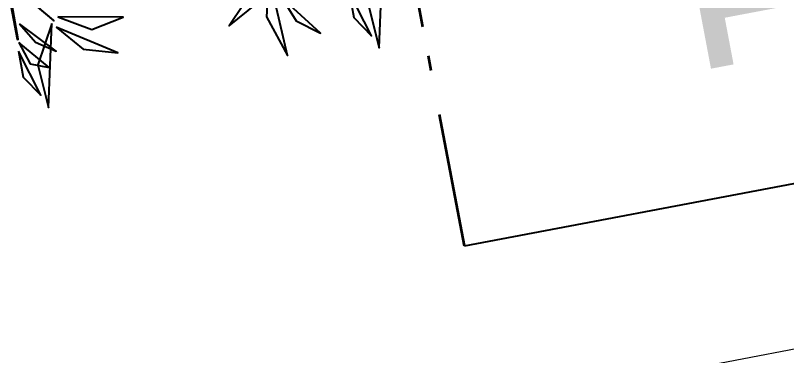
# Model space of a CAD drawing. Header units: centimetres. Extents: x 197412 to 267601, y -375791 to -305433.
# Drawn here: x 216574 to 218407, y -373413 to -372605 of the extents above; entities that cross this region are included whole.
import ezdxf

# ---------------------------------------------------------------- set-up
doc = ezdxf.new("R2010")
doc.units = ezdxf.units.CM
doc.linetypes.add('Style de ligne -6', pattern=[1.04164, 0.625, -0.20828, 0.06943, -0.13893])
doc.layers.add('3-BAT C-Niveau 0', color=250, linetype='Continuous')
doc.layers.add('prlm-ZCARTOUCHE', color=7, linetype='Continuous', lineweight=13)
doc.styles.add('Futura Std Book', font='')
doc.styles.get('Futura Std Book').set_extended_font_data('Futura Std Book')

# ---------------------------------------------------------------- blocks, each defined once
blk = doc.blocks.new('Groupe-227-1')
at = {"linetype": 'Continuous', "flags": 128}
blk.add_lwpolyline([(13413.87, -50065.56), (13411.51, -50052.08), (13422.33, -50061.2), (13422.28, -50061.06), (13411.3, -50051.77), (13406.95, -50028.5), (13406.5, -50028.38), (13413.65, -50065.55), (13413.89, -50065.66), (13413.87, -50065.59)], dxfattribs=at)
at = {"linetype": 'Continuous'}
for points in [[(13500.43, -50047.7, -186.41), (13497.12, -50057.57, -187.61), (13499.69, -50067.67, -186.97), (13499.69, -50067.67, -186.97), (13500.43, -50047.7, -186.41)], [(13473.45, -50050.28, -223.19), (13472.89, -50060.28, -225.59), (13477.91, -50069.45, -225.79), (13477.91, -50069.45, -225.79), (13473.45, -50050.28, -223.19)], [(13473.45, -50050.28, -223.19), (13472.89, -50060.28, -225.59), (13477.91, -50069.45, -225.79), (13477.91, -50069.45, -225.79), (13473.45, -50050.28, -223.19)], [(13475.08, -50053.37, -214.21), (13467.41, -50057.33, -211.43), (13464.02, -50062.41, -206.15), (13464.02, -50062.41, -206.15), (13475.08, -50053.37, -214.21)], [(13492.52, -50054.31, -174.84), (13493.66, -50060.43, -175.45), (13497.83, -50064.75, -176.76), (13497.83, -50064.75, -176.76), (13492.52, -50054.31, -174.84)], [(13476.56, -50055.71, -215.73), (13479.91, -50061.19, -216.78), (13485.74, -50064.12, -215.22), (13485.74, -50064.12, -215.22), (13476.56, -50055.71, -215.73)], [(13476.56, -50055.71, -215.73), (13479.91, -50061.19, -216.78), (13485.74, -50064.12, -215.22), (13485.74, -50064.12, -215.22), (13476.56, -50055.71, -215.73)], [(13423.33, -50060.29, -182.25), (13431.41, -50063.27, -178.08), (13438.79, -50060.36, -173.29), (13438.79, -50060.36, -173.29), (13423.33, -50060.29, -182.25)], [(13414.17, -50061.97, -186.97), (13418.02, -50066.28, -187.38), (13422.9, -50068.45, -185.5), (13422.9, -50068.45, -185.5), (13414.17, -50061.97, -186.97)], [(13421.84, -50061.84, -186.41), (13418.53, -50071.71, -187.61), (13421.1, -50081.81, -186.97), (13421.1, -50081.81, -186.97), (13421.84, -50061.84, -186.41)], [(13422.93, -50062.75, -186.4), (13429.31, -50067.99, -186.75), (13437.52, -50068.83, -187), (13437.52, -50068.83, -187), (13422.93, -50062.75, -186.4)], [(13414.05, -50066.38, -174.58), (13416.7, -50071.47, -172.2), (13421.2, -50072.29, -168.43), (13421.2, -50072.29, -168.43), (13414.05, -50066.38, -174.58)], [(13413.93, -50068.45, -174.84), (13415.07, -50074.58, -175.45), (13419.24, -50078.89, -176.76), (13419.24, -50078.89, -176.76), (13413.93, -50068.45, -174.84)]]:
    blk.add_polyline3d(points, dxfattribs=at)
blk = doc.blocks.new('Groupe-242-1')
blk.add_blockref('Groupe-227-1', (0, 0))
blk = doc.blocks.new('Groupe-379-1')
at = {"linetype": 'Style de ligne -6', "lineweight": 35, "ltscale": 50.8}
blk.add_line((13519.92, -50114.63), (13492.4, -49969.24), dxfattribs=at)
at = {"linetype": 'Continuous'}
blk.add_line((13519.93, -50114.63), (13650.18, -50089.98), dxfattribs=at)
at = {"insert": (13609.81, -49967.17), "char_height": 50.344, "attachment_point": 1, "rotation": 280.7159, "line_spacing_factor": 0.962448, "style": 'Futura Std Book'}
blk.add_mtext('A.1', dxfattribs=at)

msp = doc.modelspace()

# ---------------------------------------------------------------- linework, layer by layer
at = {"layer": 'prlm-ZCARTOUCHE'}
msp.add_lwpolyline([(198028.7, -317022.7), (255971.8, -306049.5), (266984.6, -364201.5), (209041.4, -375174.7)], close=True, dxfattribs=at)

# ---------------------------------------------------------------- block references
at = {"layer": '3-BAT C-Niveau 0', "xscale": 10, "yscale": 10, "zscale": 10}
for name in ['Groupe-379-1', 'Groupe-242-1']:
    msp.add_blockref(name, (82441.7, 127994.6), dxfattribs=at)

doc.saveas('drawing.dxf')
